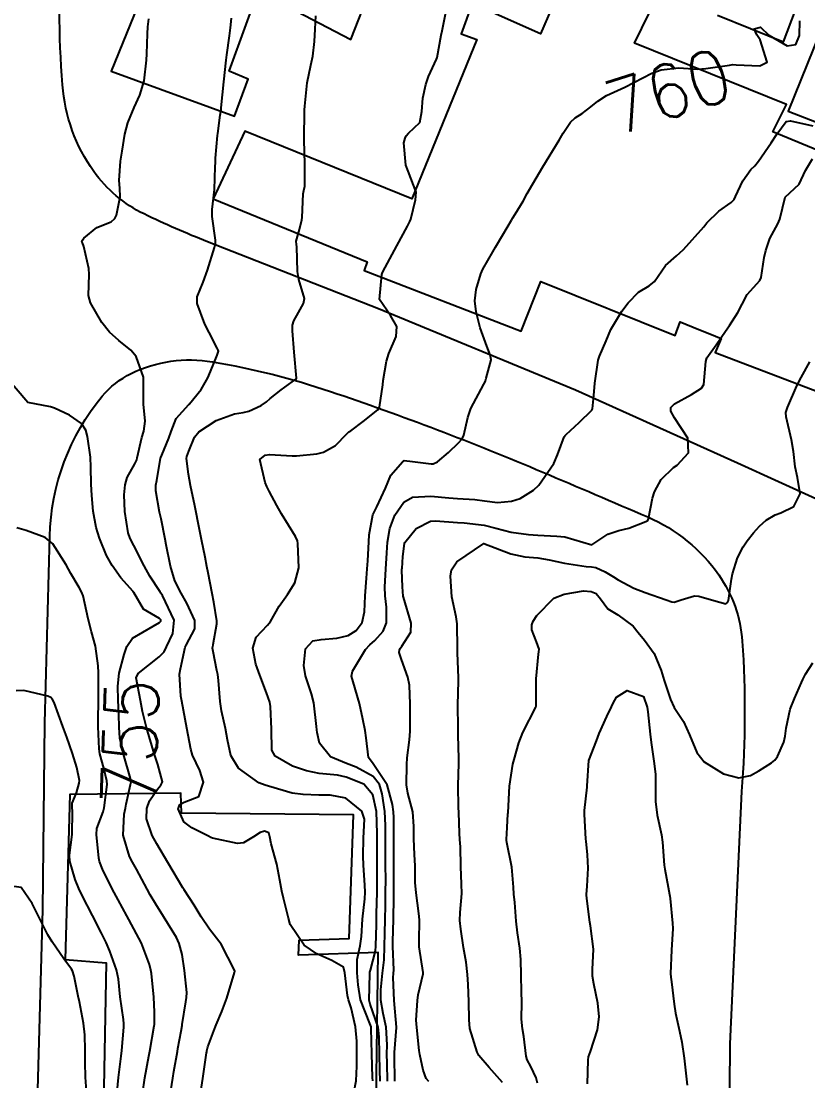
# Model space of a CAD drawing. Header units: metres. Extents: x 318500 to 325275, y 7408834 to 7428799.
# Drawn here: x 320280.8 to 320339.2, y 7412965.2 to 7413043.8 of the extents above; entities that cross this region are included whole.
import ezdxf
from ezdxf.enums import TextEntityAlignment as Align

# ---------------------------------------------------------------- set-up
doc = ezdxf.new("R2010")
doc.units = ezdxf.units.M
doc.header["$MEASUREMENT"] = 0
for name, color, linetype in [('Cotas', 45, 'Continuous'), ('Curvas de Nivel 1m', 11, 'Continuous'), ('Curvas de Nivel 5m', 15, 'Continuous'), ('Edificações', 30, 'Continuous'), ('Vias Primárias', 230, 'Continuous')]:
    doc.layers.add(name, color=color, linetype=linetype)
doc.styles.add('Style-STANDARD', font='STANDARD.shx')

msp = doc.modelspace()

# ---------------------------------------------------------------- linework, layer by layer
at = {"layer": 'Curvas de Nivel 1m', "flags": 128}
for points, elevation in [([(320294.073, 7412963.873), (320294.293, 7412965.325), (320294.579, 7412967.241), (320294.593, 7412967.321), (320294.602, 7412967.379), (320294.666, 7412967.694), (320295.112, 7412968.885), (320295.294, 7412969.311), (320295.713, 7412970.297), (320296.073, 7412971.3), (320296.654, 7412973.206), (320296.664, 7412973.291), (320296.647, 7412973.386), (320295.664, 7412975.307), (320294.787, 7412976.422), (320294.162, 7412977.33), (320293.665, 7412978.193), (320292.914, 7412979.349), (320292.822, 7412979.494), (320291.688, 7412981.362), (320290.871, 7412982.759), (320290.532, 7412983.375), (320290.113, 7412984.603), (320290.137, 7412985.381), (320290.334, 7412985.953), (320290.922, 7412986.818), (320291.187, 7412987.106), (320291.296, 7412987.366), (320290.949, 7412988.647), (320290.715, 7412989.374), (320290.316, 7412990.723), (320290.109, 7412991.383), (320289.807, 7412992.579), (320289.676, 7412993.39), (320289.347, 7412995.083), (320289.488, 7412995.393), (320291.053, 7412996.644), (320291.415, 7412997.008), (320291.601, 7412997.365), (320292.067, 7412998.368), (320292.158, 7412999.359), (320291.295, 7413001.19), (320291.181, 7413001.369), (320291.121, 7413001.463), (320290.36, 7413002.609), (320289.942, 7413003.388), (320289.163, 7413004.905), (320288.898, 7413005.404), (320288.749, 7413005.834), (320288.504, 7413007.41), (320288.458, 7413008.656), (320288.523, 7413009.41), (320288.686, 7413009.95), (320289.243, 7413010.951), (320289.387, 7413011.258), (320289.427, 7413011.397), (320289.763, 7413012.903), (320289.907, 7413013.391), (320290.019, 7413014.121), (320289.888, 7413015.391), (320289.899, 7413016.813), (320289.885, 7413017.392), (320289.353, 7413018.914), (320288.954, 7413019.406), (320288.051, 7413020.104), (320287.373, 7413020.734), (320286.803, 7413021.436), (320285.947, 7413022.9), (320285.803, 7413023.446), (320285.862, 7413025.017), (320285.833, 7413025.446), (320285.456, 7413027.083), (320285.358, 7413027.35), (320285.324, 7413027.452), (320285.355, 7413027.558), (320285.464, 7413027.699), (320286.423, 7413028.493), (320287.483, 7413028.932), (320287.756, 7413029.156), (320287.891, 7413029.424), (320288.158, 7413030.772), (320288.134, 7413031.421), (320288.089, 7413031.985), (320288.186, 7413033.42), (320288.298, 7413034.166), (320288.507, 7413035.416), (320288.724, 7413036.271), (320289.204, 7413037.406), (320289.609, 7413038.31), (320289.93, 7413039.395), (320290.114, 7413040.922), (320290.133, 7413041.393), (320290.191, 7413042.874), (320290.225, 7413043.392), (320290.288, 7413043.993)], 756), ([(320305.519, 7412964.284), (320305.681, 7412965.174), (320305.725, 7412966.248), (320305.728, 7412967.174), (320305.731, 7412968.117), (320305.643, 7412969.176), (320305.311, 7412970.582), (320305.123, 7412971.184), (320305.046, 7412971.508), (320304.841, 7412973.188), (320304.746, 7412973.588), (320303.867, 7412974.085), (320302.761, 7412974.583), (320301.819, 7412975.224), (320300.793, 7412976.775), (320300.651, 7412977.242), (320300.297, 7412978.73), (320300.17, 7412979.25), (320300.018, 7412980.066), (320299.802, 7412981.256), (320299.381, 7412982.754), (320299.282, 7412983.264), (320299.194, 7412983.577), (320298.884, 7412983.698), (320298.566, 7412983.59), (320298.062, 7412983.278), (320297.321, 7412982.838), (320296.872, 7412982.767), (320295.015, 7412983.181), (320294.879, 7412983.23), (320294.711, 7412983.323), (320293.486, 7412983.941), (320292.89, 7412984.389), (320292.472, 7412985.354), (320292.595, 7412985.663), (320292.907, 7412985.842), (320293.99, 7412986.258), (320294.341, 7412987.329), (320294.078, 7412988.198), (320293.534, 7412989.341), (320293.396, 7412989.775), (320293.107, 7412991.348), (320292.99, 7412992.008), (320292.727, 7412993.353), (320292.654, 7412993.715), (320292.561, 7412995.355), (320292.65, 7412995.748), (320292.995, 7412997.351), (320293.013, 7412997.398), (320293.062, 7412997.498), (320293.706, 7412998.715), (320293.706, 7412999.341), (320293.109, 7413000.618), (320292.678, 7413001.354), (320292.225, 7413002.263), (320291.895, 7413003.362), (320291.576, 7413004.954), (320291.495, 7413005.367), (320291.192, 7413006.864), (320291.09, 7413007.372), (320290.801, 7413008.962), (320290.815, 7413009.376), (320290.88, 7413009.72), (320291.166, 7413011.371), (320291.182, 7413011.44), (320291.253, 7413011.602), (320291.785, 7413012.852), (320291.94, 7413013.363), (320292.324, 7413014.326), (320293.25, 7413015.35), (320293.277, 7413015.373), (320293.301, 7413015.413), (320294.177, 7413016.477), (320294.68, 7413017.33), (320294.865, 7413017.799), (320295.356, 7413019.036), (320295.442, 7413019.235), (320295.452, 7413019.319), (320295.436, 7413019.394), (320295.362, 7413019.55), (320294.758, 7413020.713), (320294.448, 7413021.334), (320293.878, 7413022.868), (320293.873, 7413023.343), (320294.321, 7413024.442), (320294.637, 7413025.332), (320295.154, 7413027.022), (320295.229, 7413027.323), (320295.228, 7413027.559), (320294.981, 7413029.328), (320295.001, 7413029.824), (320295.157, 7413031.325), (320295.225, 7413033.013), (320295.227, 7413033.325), (320295.233, 7413033.636), (320295.393, 7413035.323), (320295.409, 7413035.486), (320295.593, 7413036.829), (320295.654, 7413037.265), (320295.66, 7413037.319), (320295.667, 7413037.385), (320295.864, 7413039.316), (320296.031, 7413040.927), (320296.078, 7413041.314), (320296.266, 7413042.716), (320296.342, 7413043.31), (320296.422, 7413044.044)], 757), ([(320306.913, 7412965.156), (320306.905, 7412965.419), (320306.844, 7412967.157), (320306.805, 7412969.041), (320306.789, 7412969.159), (320306.694, 7412969.416), (320306.01, 7412971.171), (320305.836, 7412972.278), (320305.765, 7412973.175), (320305.765, 7412974.165), (320305.983, 7412975.172), (320306.085, 7412975.866), (320306.16, 7412977.17), (320306.316, 7412978.668), (320306.343, 7412979.167), (320306.32, 7412979.675), (320306.219, 7412981.169), (320306.198, 7412981.832), (320306.216, 7412983.17), (320306.303, 7412984.577), (320306.108, 7412985.172), (320304.914, 7412986.14), (320303.751, 7412986.368), (320302.917, 7412986.362), (320301.742, 7412986.403), (320300.919, 7412986.524), (320299.165, 7412987.028), (320298.927, 7412987.098), (320298.463, 7412987.275), (320296.946, 7412988.377), (320296.388, 7412989.299), (320296.131, 7412990.462), (320295.983, 7412991.305), (320295.69, 7412992.619), (320295.585, 7412993.311), (320295.466, 7412994.882), (320295.403, 7412995.315), (320295.337, 7412995.609), (320295.057, 7412997.039), (320295.018, 7412997.279), (320295.024, 7412997.321), (320295.03, 7412997.351), (320295.064, 7412997.555), (320295.332, 7412999.071), (320295.34, 7412999.316), (320295.11, 7413000.682), (320294.988, 7413001.322), (320294.686, 7413002.877), (320294.6, 7413003.328), (320294.462, 7413004.019), (320294.198, 7413005.335), (320293.946, 7413006.581), (320293.793, 7413007.341), (320293.692, 7413007.83), (320293.382, 7413009.348), (320293.232, 7413010.182), (320293.095, 7413011.352), (320293.113, 7413011.491), (320293.258, 7413011.898), (320293.682, 7413012.936), (320294.007, 7413013.339), (320295.288, 7413014.164), (320296.657, 7413014.663), (320297.295, 7413014.775), (320297.717, 7413014.864), (320298.627, 7413015.277), (320299.015, 7413015.562), (320299.308, 7413015.816), (320300.125, 7413016.451), (320301.212, 7413017.242), (320301.258, 7413017.314), (320301.089, 7413019.244), (320300.966, 7413020.836), (320300.965, 7413021.246), (320301.053, 7413021.577), (320301.394, 7413022.202), (320301.772, 7413022.867), (320301.847, 7413023.233), (320301.431, 7413024.652), (320301.318, 7413025.242), (320301.277, 7413027.061), (320301.248, 7413027.243), (320301.221, 7413027.486), (320301.477, 7413028.359), (320301.646, 7413029.079), (320301.667, 7413029.237), (320301.753, 7413031), (320301.797, 7413031.236), (320301.867, 7413031.578), (320301.872, 7413033.235), (320301.823, 7413034.98), (320301.822, 7413035.236), (320301.846, 7413036.986), (320301.855, 7413037.236), (320301.862, 7413037.496), (320302.033, 7413039.234), (320302.326, 7413040.544), (320302.454, 7413041.228), (320302.582, 7413042.31), (320302.64, 7413043.226), (320302.678, 7413044.213)], 758), ([(320307.46, 7412965.148), (320307.444, 7412965.944), (320307.406, 7412967.149), (320307.397, 7412968.431), (320307.31, 7412969.151), (320306.716, 7412970.862), (320306.646, 7412971.161), (320306.684, 7412973.106), (320306.685, 7412973.161), (320306.686, 7412973.216), (320306.743, 7412973.386), (320307.117, 7412974.802), (320307.151, 7412975.154), (320307.179, 7412976.77), (320307.19, 7412977.154), (320307.199, 7412977.549), (320307.252, 7412979.154), (320307.251, 7412980.747), (320307.247, 7412981.154), (320307.234, 7412982.795), (320307.233, 7412983.155), (320307.236, 7412983.508), (320307.188, 7412985.156), (320306.919, 7412986.397), (320306.248, 7412987.17), (320304.938, 7412987.705), (320304.293, 7412987.844), (320302.941, 7412987.974), (320302.002, 7412988.166), (320300.949, 7412988.51), (320299.667, 7412989.259), (320299.414, 7412989.713), (320299.406, 7412991.264), (320299.321, 7412992.949), (320299.259, 7412993.266), (320299.02, 7412993.961), (320298.527, 7412995.275), (320298.235, 7412996.091), (320298.011, 7412997.28), (320298.251, 7412998.1), (320299.086, 7412998.986), (320299.231, 7412999.124), (320299.329, 7412999.266), (320299.961, 7413000.403), (320300.579, 7413001.248), (320301.129, 7413002.118), (320301.423, 7413003.236), (320301.352, 7413005.052), (320301.324, 7413005.238), (320301.175, 7413005.574), (320300.138, 7413007.256), (320299.8, 7413007.856), (320299.217, 7413008.934), (320299.053, 7413009.272), (320298.916, 7413009.582), (320298.533, 7413011.277), (320298.93, 7413011.598), (320299.256, 7413011.653), (320300.936, 7413011.563), (320301.255, 7413011.557), (320302.771, 7413011.703), (320303.259, 7413011.828), (320304.14, 7413012.329), (320304.977, 7413013.193), (320305.147, 7413013.325), (320305.282, 7413013.413), (320306.207, 7413014.094), (320307.298, 7413014.958), (320307.425, 7413015.158), (320307.65, 7413016.83), (320307.691, 7413017.155), (320307.928, 7413018.575), (320308.097, 7413019.149), (320308.656, 7413020.417), (320308.707, 7413021.14), (320308.224, 7413021.979), (320307.41, 7413023.16), (320307.583, 7413025.013), (320307.628, 7413025.157), (320307.825, 7413025.534), (320308.705, 7413027.141), (320309.485, 7413028.606), (320309.661, 7413028.955), (320309.728, 7413029.128), (320310.083, 7413030.552), (320310.129, 7413031.124), (320309.543, 7413032.675), (320309.378, 7413033.133), (320309.218, 7413034.787), (320309.324, 7413035.134), (320309.401, 7413035.304), (320309.576, 7413035.509), (320310.411, 7413036.298), (320310.549, 7413037.121), (320310.634, 7413038.101), (320310.859, 7413039.118), (320311.04, 7413039.712), (320311.649, 7413040.995), (320311.687, 7413041.109), (320311.996, 7413042.785), (320312.061, 7413043.104), (320312.333, 7413044.468)], 759), ([(320308.558, 7412965.131), (320308.533, 7412967.006), (320308.533, 7412967.132), (320308.533, 7412967.26), (320308.673, 7412969.13), (320308.674, 7412969.147), (320308.493, 7412971.133), (320308.431, 7412972.829), (320308.457, 7412973.134), (320308.472, 7412973.406), (320308.415, 7412975.135), (320308.414, 7412975.497), (320308.465, 7412977.135), (320308.479, 7412978.798), (320308.482, 7412979.135), (320308.484, 7412979.476), (320308.482, 7412981.136), (320308.479, 7412981.512), (320308.466, 7412983.136), (320308.467, 7412984.708), (320308.443, 7412985.137), (320308.385, 7412985.661), (320307.991, 7412987.144), (320306.953, 7412988.696), (320306.598, 7412989.165), (320306.43, 7412990.624), (320306.359, 7412991.169), (320306.164, 7412992.001), (320305.93, 7412993.176), (320305.45, 7412994.768), (320305.334, 7412995.186), (320305.419, 7412995.559), (320306.376, 7412997.17), (320306.706, 7412997.525), (320307.07, 7412997.854), (320307.684, 7412998.548), (320307.921, 7412999.148), (320307.929, 7413000.326), (320307.828, 7413001.149), (320307.803, 7413001.827), (320307.888, 7413003.149), (320307.962, 7413004.344), (320308.016, 7413005.147), (320308.175, 7413006.155), (320308.555, 7413007.14), (320309.21, 7413008.104), (320309.852, 7413008.486), (320311.215, 7413008.566), (320312.564, 7413008.441), (320313.213, 7413008.379), (320314.479, 7413008.321), (320315.218, 7413008.221), (320316.175, 7413008.081), (320317.217, 7413008.18), (320317.848, 7413008.393), (320318.849, 7413009.006), (320319.234, 7413009.377), (320320.355, 7413010.983), (320320.625, 7413011.614), (320321.119, 7413012.972), (320321.193, 7413013.06), (320321.283, 7413013.137), (320322.231, 7413014.025), (320323.188, 7413014.951), (320323.23, 7413015.032), (320323.321, 7413016.041), (320323.406, 7413016.949), (320323.645, 7413018.657), (320323.74, 7413018.944), (320324.238, 7413020.076), (320324.583, 7413020.932), (320325.404, 7413022.285), (320325.872, 7413022.913), (320326.63, 7413023.694), (320327.429, 7413024.177), (320327.822, 7413024.498), (320328.102, 7413024.883), (320328.655, 7413025.675), (320329.463, 7413026.403), (320329.722, 7413026.61), (320329.981, 7413026.862), (320331.487, 7413028.557), (320331.72, 7413028.837), (320332.613, 7413029.714), (320333.513, 7413030.35), (320333.736, 7413030.589), (320333.851, 7413030.807), (320334.379, 7413031.96), (320334.991, 7413032.796), (320335.267, 7413033.078), (320335.556, 7413033.413), (320336.501, 7413034.776), (320336.918, 7413035.432), (320337.594, 7413036.377), (320337.926, 7413036.424), (320339.59, 7413036.041)], 761), ([(320311.085, 7412965.103), (320310.883, 7412965.347), (320310.648, 7412965.951), (320310.401, 7412967.113), (320310.368, 7412967.409), (320310.173, 7412969.115), (320310.14, 7412969.674), (320310.232, 7412971.115), (320310.295, 7412971.544), (320310.654, 7412973.111), (320310.658, 7412973.194), (320310.362, 7412975.114), (320310.349, 7412975.541), (320310.382, 7412977.114), (320310.341, 7412977.579), (320310.124, 7412979.117), (320310.073, 7412979.876), (320310.056, 7412981.118), (320310.016, 7412981.966), (320309.971, 7412983.119), (320309.962, 7412984.046), (320309.884, 7412985.12), (320309.519, 7412986.526), (320309.406, 7412987.125), (320309.435, 7412988.643), (320309.467, 7412989.125), (320309.634, 7412990.463), (320309.69, 7412991.123), (320309.698, 7412992.425), (320309.689, 7412993.123), (320309.632, 7412994.523), (320309.521, 7412995.125), (320309.053, 7412996.425), (320308.87, 7412996.945), (320308.886, 7412997.133), (320308.947, 7412997.247), (320309.064, 7412997.429), (320309.738, 7412998.466), (320309.762, 7412999.123), (320309.192, 7413001.057), (320309.178, 7413001.129), (320309.127, 7413001.822), (320309.078, 7413003.07), (320309.078, 7413003.131), (320309.084, 7413003.188), (320309.154, 7413004.083), (320309.258, 7413005.04), (320309.284, 7413005.129), (320310.136, 7413006.17), (320311.194, 7413006.697), (320311.571, 7413006.728), (320313.193, 7413006.6), (320313.691, 7413006.574), (320315.19, 7413006.399), (320316.045, 7413006.184), (320317.183, 7413005.884), (320318.487, 7413005.704), (320319.18, 7413005.654), (320320.567, 7413005.592), (320321.178, 7413005.53), (320323.17, 7413004.95), (320324.369, 7413005.745), (320325.186, 7413006.01), (320325.917, 7413006.181), (320327.197, 7413006.677), (320327.323, 7413006.764), (320327.386, 7413006.888), (320327.691, 7413008.417), (320327.828, 7413008.884), (320328.33, 7413009.788), (320329.248, 7413010.675), (320329.518, 7413010.866), (320330.348, 7413011.77), (320330.31, 7413012.855), (320329.303, 7413014.373), (320329.042, 7413014.873), (320329.051, 7413015.134), (320329.315, 7413015.415), (320330.587, 7413016.115), (320331.327, 7413016.57), (320331.494, 7413016.838), (320331.632, 7413018.559), (320331.715, 7413018.835), (320332.402, 7413019.797), (320333.107, 7413020.814), (320333.394, 7413021.235), (320334.014, 7413022.193), (320334.333, 7413022.801), (320334.7, 7413023.518), (320335.433, 7413024.312), (320335.655, 7413024.568), (320335.742, 7413024.785), (320335.972, 7413026.273), (320336.105, 7413026.78), (320336.388, 7413027.685), (320336.98, 7413028.768), (320337.14, 7413029.12), (320337.52, 7413030.76), (320338.573, 7413031.706), (320339.042, 7413032.738), (320339.559, 7413033.584)], 762), ([(320316.537, 7412965.031), (320315.551, 7412966.141), (320314.797, 7412967.049), (320314.663, 7412967.281), (320314.122, 7412969.059), (320314.062, 7412969.697), (320314.051, 7412971.06), (320313.986, 7412972.315), (320313.947, 7412973.062), (320313.849, 7412973.968), (320313.656, 7412975.067), (320313.442, 7412976.419), (320313.385, 7412977.071), (320313.403, 7412977.665), (320313.514, 7412979.07), (320313.513, 7412979.752), (320313.459, 7412981.071), (320313.423, 7412982.521), (320313.389, 7412983.072), (320313.357, 7412983.543), (320313.292, 7412985.074), (320313.277, 7412985.445), (320313.264, 7412987.075), (320313.31, 7412988.719), (320313.312, 7412989.075), (320313.245, 7412990.817), (320313.252, 7412991.076), (320313.255, 7412991.339), (320313.236, 7412993.077), (320313.274, 7412994.839), (320313.276, 7412995.076), (320313.204, 7412996.942), (320313.205, 7412997.078), (320313.21, 7412997.217), (320313.182, 7412999.079), (320313.098, 7412999.592), (320312.774, 7413001.085), (320312.677, 7413002.621), (320312.757, 7413003.086), (320313.156, 7413003.693), (320315.17, 7413005.05), (320317.162, 7413004.276), (320318.199, 7413004.053), (320319.16, 7413003.973), (320320.008, 7413003.837), (320321.156, 7413003.577), (320322.767, 7413003.34), (320323.154, 7413003.322), (320323.476, 7413003.268), (320324.175, 7413002.935), (320324.793, 7413002.573), (320325.142, 7413002.36), (320326.295, 7413001.74), (320327.128, 7413001.412), (320328.708, 7413000.874), (320329.118, 7413000.719), (320329.301, 7413000.684), (320329.816, 7413000.86), (320330.805, 7413001.164), (320331.125, 7413001.142), (320332.237, 7413000.823), (320333.116, 7413000.577), (320333.261, 7413000.665), (320333.332, 7413000.808), (320333.542, 7413002.408), (320333.615, 7413002.805), (320333.994, 7413003.969), (320334.407, 7413004.798), (320334.72, 7413005.252), (320335.186, 7413005.835), (320335.638, 7413006.338), (320336.129, 7413006.776), (320336.797, 7413007.176), (320337.208, 7413007.316), (320338.18, 7413007.781), (320338.652, 7413008.739), (320338.442, 7413009.942), (320338.284, 7413010.744), (320338.149, 7413011.865), (320337.993, 7413012.749), (320337.611, 7413014.45), (320337.592, 7413014.756), (320337.703, 7413015.144), (320338.403, 7413016.744), (320338.714, 7413017.365), (320339.357, 7413018.517)], 763), ([(320289.813, 7412964.191), (320290, 7412965.38), (320290.286, 7412967.005), (320290.353, 7412967.375), (320290.688, 7412969.237), (320290.707, 7412969.352), (320290.71, 7412969.37), (320290.704, 7412970.27), (320290.662, 7412971.371), (320290.492, 7412973.128), (320290.446, 7412973.374), (320290.333, 7412973.79), (320289.733, 7412975.386), (320288.796, 7412977.148), (320288.65, 7412977.402), (320287.999, 7412978.599), (320287.57, 7412979.419), (320286.842, 7412980.878), (320286.637, 7412981.432), (320286.587, 7412981.699), (320286.397, 7412983.435), (320286.43, 7412983.889), (320286.897, 7412985.123), (320286.978, 7412985.429), (320287.186, 7412987.166), (320287.175, 7412987.426), (320286.944, 7412988.371), (320286.65, 7412989.433), (320286.6, 7412989.797), (320286.536, 7412991.434), (320286.533, 7412991.889), (320286.543, 7412993.435), (320286.55, 7412993.902), (320286.541, 7412995.435), (320286.525, 7412995.956), (320286.322, 7412997.437), (320286.034, 7412998.482), (320285.789, 7412999.443), (320285.405, 7413001.158), (320285.292, 7413001.448), (320285.123, 7413001.791), (320284.505, 7413002.83), (320284.159, 7413003.465), (320283.163, 7413005.025), (320282.59, 7413005.489), (320281.178, 7413006.022), (320280.5, 7413006.197)], 754), ([(320319.146, 7412964.992), (320319.048, 7412965.396), (320318.652, 7412966.23), (320318.386, 7412966.733), (320318.301, 7412967.005), (320318.12, 7412968.447), (320318.034, 7412969.01), (320317.968, 7412969.744), (320317.983, 7412971.011), (320317.963, 7412971.78), (320317.934, 7412973.012), (320317.91, 7412974.161), (320317.821, 7412975.014), (320317.656, 7412976.148), (320317.554, 7412977.019), (320317.449, 7412978.392), (320317.394, 7412979.022), (320317.358, 7412979.545), (320317.235, 7412981.024), (320316.877, 7412982.85), (320316.841, 7412983.03), (320316.835, 7412983.076), (320316.894, 7412983.974), (320316.952, 7412984.986), (320316.956, 7412985.029), (320316.956, 7412985.074), (320317.062, 7412987.028), (320317.319, 7412988.66), (320317.409, 7412989.023), (320317.747, 7412990.25), (320318.05, 7412991.014), (320319.009, 7412992.885), (320319.035, 7412993), (320319.04, 7412995), (320319.229, 7412996.836), (320319.253, 7412996.997), (320319.272, 7412997.197), (320319.077, 7412997.748), (320318.724, 7412998.643), (320318.712, 7412999.006), (320318.814, 7412999.284), (320319.101, 7412999.707), (320320.346, 7413000.982), (320321.125, 7413001.28), (320322.561, 7413001.523), (320323.128, 7413001.49), (320323.505, 7413001.324), (320323.831, 7413000.939), (320324.364, 7413000.186), (320325.102, 7412999.747), (320326.236, 7412998.903), (320326.619, 7412998.43), (320327.08, 7412997.876), (320327.813, 7412996.883), (320328.313, 7412995.616), (320328.543, 7412994.875), (320329.019, 7412993.459), (320329.298, 7412992.866), (320329.984, 7412991.839), (320330.419, 7412990.849), (320330.97, 7412989.532), (320331.514, 7412988.832), (320332.947, 7412987.94), (320334.08, 7412987.661), (320334.946, 7412987.833), (320335.567, 7412988.165), (320336.518, 7412988.767), (320336.764, 7412988.962), (320336.967, 7412989.235), (320337.438, 7412990.299), (320337.529, 7412990.752), (320337.595, 7412991.35), (320337.91, 7412992.746), (320338.226, 7412993.538), (320338.744, 7412994.734), (320338.832, 7412994.944), (320339.049, 7412995.349), (320339.595, 7412996.191)], 764), ([(320287.924, 7412964.107), (320288.032, 7412965.409), (320288.237, 7412966.988), (320288.286, 7412967.406), (320288.436, 7412969.154), (320288.436, 7412969.404), (320288.396, 7412969.703), (320288.168, 7412971.408), (320288.031, 7412972.708), (320287.888, 7412973.413), (320287.401, 7412974.78), (320287.12, 7412975.425), (320286.78, 7412976.12), (320286.107, 7412977.437), (320285.348, 7412978.911), (320285.089, 7412979.447), (320284.83, 7412980.111), (320284.425, 7412981.456), (320284.39, 7412981.924), (320284.588, 7412983.454), (320284.621, 7412985.178), (320284.59, 7412985.455), (320284.599, 7412985.76), (320284.916, 7412986.54), (320285.127, 7412987.248), (320285.138, 7412987.448), (320284.945, 7412988.428), (320284.622, 7412989.455), (320284.193, 7412990.682), (320283.895, 7412991.466), (320283.248, 7412993.235), (320283.144, 7412993.478), (320283.012, 7412993.614), (320282.781, 7412993.716), (320281.019, 7412994.13), (320280.434, 7412994.101)], 753), ([(320285.667, 7412964.397), (320285.593, 7412965.44), (320285.571, 7412966.521), (320285.573, 7412967.441), (320285.531, 7412968.588), (320285.426, 7412969.443), (320285.132, 7412971.028), (320285.048, 7412971.447), (320284.735, 7412972.93), (320284.613, 7412973.327), (320284.536, 7412973.453), (320283.983, 7412974.23), (320283.106, 7412975.475), (320282.778, 7412975.999), (320282.053, 7412977.491), (320281.632, 7412978.322), (320280.82, 7412979.51), (320278.824, 7412979.779)], 752)]:
    msp.add_lwpolyline(points, dxfattribs=dict(at, elevation=elevation))
at = {"layer": 'Curvas de Nivel 5m', "flags": 128}
for points, elevation in [([(320308.009, 7412965.139), (320307.984, 7412966.47), (320307.967, 7412967.14), (320307.971, 7412967.84), (320307.906, 7412969.142), (320307.697, 7412970.153), (320307.513, 7412971.148), (320307.502, 7412971.923), (320307.626, 7412973.147), (320307.755, 7412974.145), (320307.792, 7412975.145), (320307.799, 7412976.13), (320307.826, 7412977.145), (320307.848, 7412978.182), (320307.866, 7412979.144), (320307.872, 7412980.107), (320307.863, 7412981.145), (320307.859, 7412982.151), (320307.848, 7412983.145), (320307.857, 7412984.113), (320307.807, 7412985.146), (320307.615, 7412986.454), (320307.407, 7412987.153), (320306.939, 7412987.756), (320305.68, 7412988.448), (320304.953, 7412988.705), (320303.775, 7412989.202), (320302.97, 7412990.224), (320302.793, 7412991.027), (320302.765, 7412991.213), (320302.743, 7412991.454), (320302.548, 7412993.217), (320302.354, 7412993.886), (320301.91, 7412995.227), (320301.797, 7412995.978), (320301.913, 7412997.227), (320302.473, 7412997.815), (320303.071, 7412997.927), (320304.253, 7412998.017), (320305.075, 7412998.217), (320305.679, 7412998.583), (320306.122, 7412999.175), (320306.296, 7412999.978), (320306.345, 7413001.172), (320306.446, 7413002.483), (320306.508, 7413003.169), (320306.558, 7413003.76), (320306.624, 7413005.168), (320306.647, 7413005.699), (320306.915, 7413007.164), (320307.206, 7413007.765), (320307.858, 7413009.15), (320308.251, 7413010.128), (320309.137, 7413011.132), (320309.2, 7413011.181), (320309.251, 7413011.2), (320309.875, 7413011.124), (320311.248, 7413010.957), (320311.395, 7413010.96), (320311.709, 7413011.103), (320312.546, 7413011.805), (320313.272, 7413012.524), (320313.539, 7413012.813), (320313.67, 7413013.074), (320313.961, 7413014.409), (320314.196, 7413015.067), (320315.156, 7413016.88), (320315.249, 7413017.051), (320315.274, 7413017.108), (320315.334, 7413017.312), (320315.713, 7413018.688), (320315.638, 7413019.047), (320315.37, 7413019.699), (320314.878, 7413021.058), (320314.582, 7413022.242), (320314.488, 7413023.064), (320314.59, 7413023.895), (320314.931, 7413025.058), (320315.09, 7413025.41), (320315.455, 7413026.057), (320315.817, 7413026.694), (320316.021, 7413027.044), (320316.566, 7413027.952), (320317.214, 7413029.033), (320317.319, 7413029.206), (320317.497, 7413029.501), (320318.072, 7413030.462), (320318.387, 7413031.017), (320318.8, 7413031.742), (320319.55, 7413033), (320320.745, 7413034.982), (320321.05, 7413035.506), (320321.59, 7413036.307), (320321.931, 7413036.631), (320322.451, 7413036.961), (320323.113, 7413037.449), (320323.614, 7413037.864), (320324.27, 7413038.291), (320325.63, 7413038.92), (320327.641, 7413039.948), (320328.32, 7413040.207), (320329.645, 7413040.347), (320331.052, 7413040.257), (320331.645, 7413040.293), (320333.393, 7413040.559), (320333.648, 7413040.587), (320333.881, 7413040.574), (320335.647, 7413040.496), (320336.187, 7413040.782), (320335.675, 7413042.441), (320335.431, 7413042.792), (320335.23, 7413043.251), (320335.689, 7413043.381), (320336.308, 7413042.781), (320337.668, 7413041.992), (320338.33, 7413042.091), (320338.583, 7413042.746), (320338.614, 7413043.829)], 760), ([(320291.877, 7412964.102), (320292.07, 7412965.356), (320292.148, 7412965.852), (320292.413, 7412967.352), (320292.45, 7412967.565), (320292.682, 7412968.846), (320292.761, 7412969.277), (320292.774, 7412969.349), (320293.046, 7412971.014), (320293.093, 7412971.344), (320293.107, 7412971.728), (320292.947, 7412973.347), (320292.758, 7412974.54), (320292.545, 7412975.352), (320292.336, 7412975.795), (320291.373, 7412977.364), (320290.809, 7412978.287), (320290.398, 7412978.959), (320290.163, 7412979.38), (320289.364, 7412980.87), (320289.07, 7412981.397), (320288.856, 7412981.81), (320288.374, 7412983.408), (320288.45, 7412984.961), (320288.55, 7412985.405), (320288.614, 7412985.695), (320288.926, 7412987.158), (320288.977, 7412987.352), (320288.982, 7412987.399), (320288.933, 7412987.606), (320288.414, 7412989.408), (320288.146, 7412990.587), (320288.078, 7412991.414), (320288.056, 7412992.352), (320288.017, 7412993.415), (320287.991, 7412994.45), (320288.093, 7412995.414), (320288.458, 7412996.813), (320288.657, 7412997.406), (320289.069, 7412998.025), (320290.611, 7412998.905), (320291.087, 7412999.182), (320291.171, 7412999.287), (320291.176, 7412999.369), (320291.092, 7412999.475), (320289.887, 7413000.173), (320289.17, 7413001.399), (320289.157, 7413001.437), (320289.121, 7413001.488), (320288.221, 7413002.503), (320287.56, 7413003.424), (320287.151, 7413004.162), (320286.614, 7413005.436), (320286.379, 7413006.241), (320286.145, 7413007.441), (320286.048, 7413008.605), (320286.018, 7413009.442), (320285.974, 7413010.708), (320285.957, 7413011.443), (320285.733, 7413012.986), (320285.601, 7413013.447), (320285.285, 7413013.942), (320284.399, 7413014.571), (320283.296, 7413015.092), (320282.994, 7413015.182), (320281.3, 7413015.51), (320279.56, 7413017.528)], 755), ([(320322.863, 7412964.947), (320322.905, 7412966.708), (320322.942, 7412966.946), (320323.08, 7412967.35), (320323.605, 7412968.936), (320323.733, 7412969.906), (320323.633, 7412970.936), (320323.315, 7412972.368), (320323.215, 7412972.943), (320323.231, 7412973.419), (320323.311, 7412974.942), (320323.073, 7412976.668), (320323.019, 7412976.947), (320322.823, 7412978.5), (320322.777, 7412978.951), (320322.779, 7412979.002), (320322.837, 7412979.622), (320322.916, 7412980.949), (320322.865, 7412981.931), (320322.746, 7412982.951), (320322.737, 7412983.097), (320322.625, 7412984.953), (320322.632, 7412985.233), (320322.819, 7412986.951), (320322.831, 7412987.051), (320322.96, 7412988.95), (320323.514, 7412990.41), (320323.712, 7412990.939), (320324.289, 7412992.216), (320324.629, 7412992.926), (320324.75, 7412993.188), (320325.021, 7412993.644), (320325.801, 7412994.136), (320327.022, 7412993.678), (320327.291, 7412992.887), (320327.338, 7412992.555), (320327.51, 7412990.885), (320327.592, 7412990.273), (320327.785, 7412988.882), (320327.897, 7412987.929), (320327.914, 7412986.88), (320327.895, 7412985.905), (320328.02, 7412984.879), (320328.34, 7412983.424), (320328.426, 7412982.875), (320328.556, 7412981.171), (320328.589, 7412980.873), (320328.837, 7412979.525), (320328.952, 7412978.989), (320328.972, 7412978.868), (320328.991, 7412978.704), (320329.177, 7412976.864), (320329.192, 7412976.466), (320329.085, 7412974.865), (320329.009, 7412973.123), (320329.033, 7412972.866), (320329.1, 7412972.51), (320329.291, 7412970.861), (320329.385, 7412970.185), (320329.675, 7412968.855), (320329.857, 7412968.027), (320330.032, 7412966.85), (320330.212, 7412965.281), (320330.246, 7412964.846)], 765)]:
    msp.add_lwpolyline(points, dxfattribs=dict(at, elevation=elevation))
at = {"layer": 'Edificações'}
msp.add_lwpolyline([(320353.621, 7413048.887), (320355.899, 7413047.809), (320358.337, 7413052.879), (320350.304, 7413056.192), (320348.625, 7413052.959), (320344.868, 7413054.715), (320337.75, 7413037.14), (320341.827, 7413035.544), (320343.785, 7413040.374), (320348.781, 7413038.138)], close=True, dxfattribs=at)
for points in [[(320301.259, 7413044.554), (320305.274, 7413042.465), (320309.674, 7413053.619)], [(320291.453, 7413049.851), (320287.48, 7413040.102), (320296.65, 7413036.755), (320297.673, 7413039.515), (320296.257, 7413040.104), (320298.774, 7413047.055)], [(320332.517, 7413044.252), (320337.404, 7413042.288), (320338.918, 7413046.295)], [(320343.611, 7413032.697), (320336.61, 7413035.608), (320337.632, 7413037.622), (320326.348, 7413042.172), (320327.973, 7413045.541)], [(320320.195, 7413044.749), (320319.362, 7413042.869), (320314.289, 7413045.118), (320313.488, 7413042.87), (320314.633, 7413042.45), (320309.821, 7413030.618), (320297.419, 7413035.649), (320295.053, 7413030.618), (320306.506, 7413025.959), (320306.277, 7413025.311), (320317.922, 7413020.805), (320319.391, 7413024.494), (320329.355, 7413020.48), (320329.745, 7413021.51), (320331.115, 7413020.94), (320331.95, 7413020.617), (320332.787, 7413020.271), (320332.333, 7413019.212), (320342.021, 7413015.545)], [(320307.14, 7412961.868), (320307.309, 7412974.694), (320301.396, 7412974.483), (320301.451, 7412975.598), (320305.154, 7412975.734), (320305.487, 7412984.918), (320292.702, 7412985.028), (320292.675, 7412986.504), (320284.427, 7412986.421), (320284.081, 7412974.17), (320287.109, 7412973.923), (320286.9, 7412962.009)]]:
    msp.add_lwpolyline(points, dxfattribs=at)
at = {"layer": 'Vias Primárias'}
for points in [[(320419.398, 7412929.998), (320410.648, 7412940.735), (320395.134, 7412959.374), (320381.363, 7412975.707), (320377.054, 7412980.75), (320368.405, 7412989.49), (320362.101, 7412994.575), (320354.933, 7412999.744), (320346.179, 7413005.475), (320333.992, 7413011.007), (320321.969, 7413016.415), (320307.328, 7413022.46), (320294.642, 7413027.436, -0.020235), (320289.931, 7413029.507, -0.124431), (320286.206, 7413032.659, -0.137385), (320283.877, 7413039.081, -0.032788), (320283.775, 7413050.121)], [(320281.957, 7412960.959), (320282.417, 7412977.859), (320282.572, 7412991.746), (320282.932, 7413005.578, -0.167673), (320286.823, 7413015.971, -0.107392), (320288.975, 7413017.663, -0.155964), (320295.014, 7413018.532, -0.039794), (320303.765, 7413016.334, -0.018648), (320319.539, 7413010.344, -0.001993), (320327.326, 7413007.014, -0.138813), (320332.602, 7413002.711, -0.136209), (320334.342, 7412997.795, -0.036997), (320334.291, 7412986.639), (320333.421, 7412967.904), (320333.264, 7412948.229)]]:
    msp.add_lwpolyline(points, format="xyb", dxfattribs=at)

# ---------------------------------------------------------------- texts
at = {"layer": 'Cotas', "style": 'Style-STANDARD'}
for s, rotation, p in [('760', 17.76779, (320328.855, 7413038.62, 760)), ('755', 87.99165, (320288.901, 7412990.324, 755))]:
    msp.add_text(s, height=4, rotation=rotation, dxfattribs=at).set_placement(p, align=Align.MIDDLE_CENTER)

doc.saveas('drawing.dxf')
